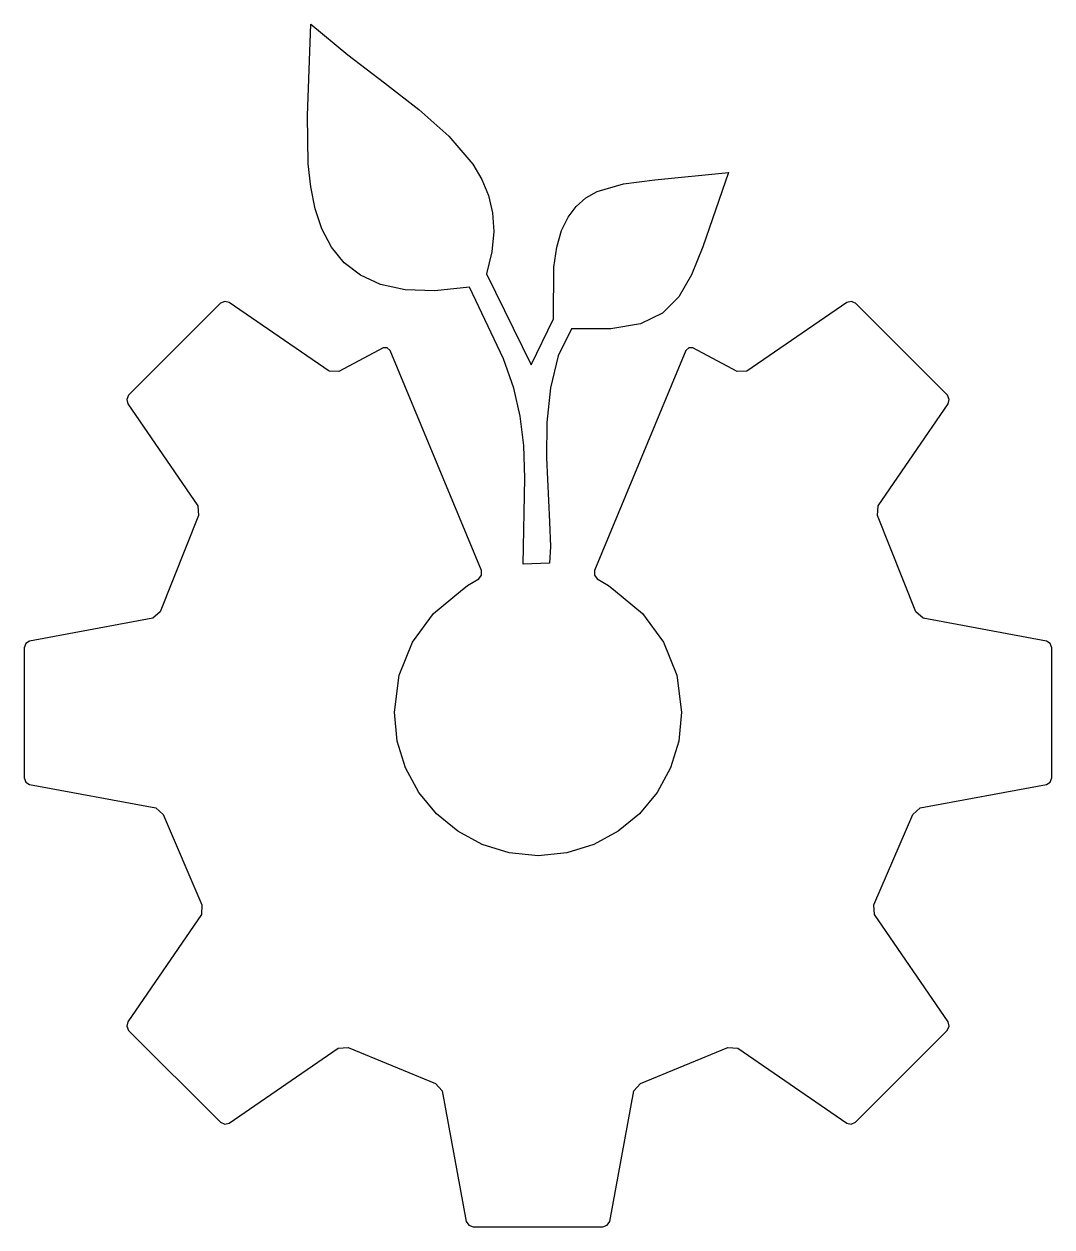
# Model space of a CAD drawing. Extents: x 0.1 to 60, y 0 to 70.1.
import ezdxf

# ---------------------------------------------------------------- set-up
doc = ezdxf.new("R2010")
doc.units = 0
doc.layers.add('Layer_1', color=7, linetype='CONTINUOUS')

msp = doc.modelspace()

# ---------------------------------------------------------------- linework, layer by layer
at = {"layer": 'Layer_1', "color": 7}
for points in [[(29.225869, 38.592822), (29.31932, 43.599459), (29.247965, 45.511459), (29.043895, 47.214895), (28.666613, 48.849005), (28.075623, 50.553024), (26.090534, 54.72774), (24.066094, 54.512125), (22.346679, 54.572549), (20.908252, 54.883394), (19.726779, 55.419058), (18.778223, 56.153919), (18.038549, 57.062376), (17.483722, 58.118812), (17.089706, 59.297618), (16.832465, 60.573181), (16.687963, 61.919891), (16.641038, 64.724311), (16.842499, 70.060024), (18.988197, 68.257437), (21.124499, 66.627573), (23.132473, 65.081816), (24.893189, 63.531547), (26.287713, 61.88815), (26.810487, 61.003835), (27.197114, 60.063005), (27.432727, 59.054582), (27.502461, 57.967491), (27.391447, 56.790655), (27.084821, 55.512995), (29.690258, 50.209315), (30.994864, 52.887586), (31.001919, 55.895203), (31.175359, 57.05959), (31.45505, 58.024618), (31.835725, 58.81048), (32.312122, 59.437363), (32.878971, 59.925458), (33.531011, 60.294955), (35.069594, 60.758922), (36.885745, 60.99079), (41.182262, 61.404317), (39.689286, 57.087064), (39.037503, 55.455704), (38.292433, 54.167032), (37.336761, 53.214425), (36.053169, 52.591267), (34.324338, 52.29094), (32.032956, 52.30683), (31.255321, 50.719389), (30.802789, 48.855769), (30.60094, 46.836779), (30.575357, 44.78323), (30.755309, 41.055691), (30.812006, 39.623322), (30.747293, 38.639631), (29.225861, 38.592828)], [(0.447005, 25.746741), (7.804285, 24.378576), (8.239752, 24.003979), (10.494957, 18.742575), (10.459154, 18.17374), (6.172517, 11.925935), (6.109076, 11.663838), (6.219509, 11.41752), (11.573554, 6.063474), (11.819651, 5.952704), (12.081524, 6.016484), (18.438977, 10.379202), (19.010498, 10.420378), (24.110783, 8.332555), (24.486725, 7.902011), (25.903222, 0.292312), (26.043416, 0.061877), (26.295724, -0.033951), (33.868275, -0.033951), (34.12019, 0.061877), (34.260333, 0.292312), (35.676377, 7.902011), (36.05232, 8.332555), (41.153057, 10.420378), (41.72458, 10.379202), (48.081585, 6.016484), (48.344018, 5.952704), (48.590002, 6.063474), (53.944492, 11.41752), (54.055095, 11.663838), (53.991485, 11.925935), (49.704402, 18.17374), (49.669048, 18.742575), (51.924695, 24.003979), (52.360164, 24.378576), (59.716995, 25.746741), (59.947596, 25.887494), (60.04326, 26.139688), (60.042978, 33.711794), (59.947147, 33.964491), (59.716715, 34.104741), (52.540247, 35.440233), (52.114179, 35.817519), (49.873744, 41.414136), (49.916261, 41.985658), (53.992546, 47.925996), (54.055986, 48.188316), (53.945556, 48.434859), (48.590621, 53.788903), (48.344633, 53.898998), (48.0822, 53.835895), (42.247035, 49.830767), (41.687598, 49.811519), (39.114182, 51.185501), (38.867805, 51.202124), (38.691247, 51.029754), (33.385088, 38.208777), (33.378202, 37.941591), (33.54083, 37.729451), (34.184855, 37.335161), (34.592127, 37.023215), (36.176085, 35.710216), (37.395638, 34.049806), (38.179587, 32.112639), (38.456726, 29.969375), (38.286577, 28.281675), (37.798595, 26.709757), (37.026463, 25.287289), (36.003871, 24.04795), (34.7645, 23.025405), (33.342041, 22.253329), (31.770182, 21.76539), (30.082609, 21.595261), (28.395055, 21.76539), (26.823246, 22.253329), (25.40086, 23.025405), (24.161573, 24.04795), (23.139061, 25.287289), (22.367001, 26.709757), (21.879069, 28.281675), (21.708941, 29.969375), (21.986016, 32.112639), (22.769859, 34.049806), (23.989392, 35.710216), (25.573538, 37.023215), (25.979914, 37.335161), (26.623939, 37.729451), (26.786064, 37.941591), (26.779689, 38.208777), (21.47387, 51.0302), (21.297479, 51.202395), (21.050935, 51.185942), (18.477521, 49.811963), (17.918083, 49.83121), (12.082473, 53.836344), (11.820265, 53.899446), (11.574504, 53.789349), (6.219564, 48.435305), (6.108795, 48.188761), (6.172571, 47.926442), (10.249307, 41.986104), (10.291376, 41.414584), (8.05094, 35.817965), (7.62532, 35.440679), (0.44885, 34.10519), (0.218585, 33.964934), (0.122585, 33.712243), (0.12169, 26.140136), (0.217074, 25.88755), (0.447059, 25.746741)]]:
    msp.add_lwpolyline(points, dxfattribs=at)

doc.saveas('drawing.dxf')
